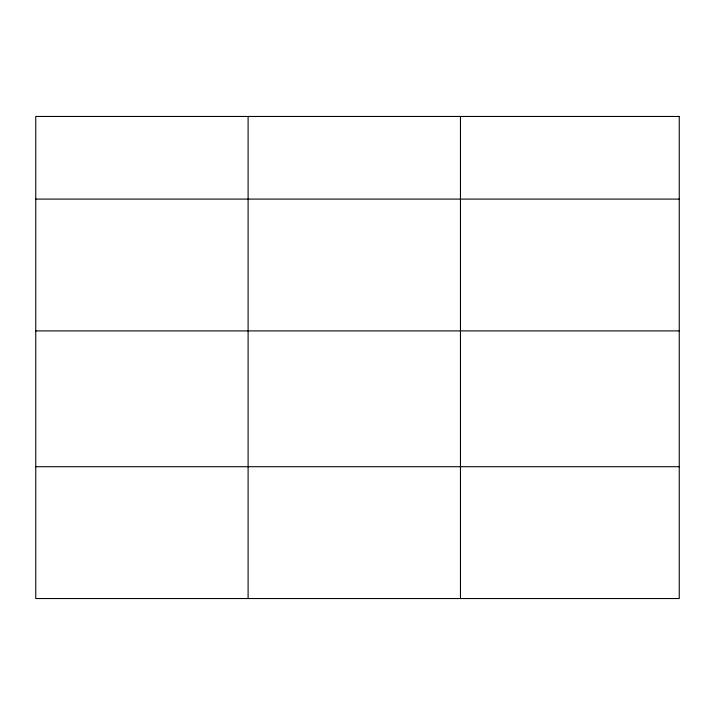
<?xml version="1.0" encoding="UTF-8"?>
<svg xmlns="http://www.w3.org/2000/svg" width="715" height="715" viewBox="0 0 715 715"><rect width="100%" height="100%" fill="white"/><g stroke="black" fill="none" stroke-linecap="round" stroke-linejoin="round"><path stroke-width="1.07" d="M35.75 199.092L679.25 199.092M35.75 330.911L679.25 330.911M35.75 466.716L679.25 466.716M460.46 116.465L460.46 598.535M248.105 116.465L248.105 598.535M679.25 116.465L35.75 116.465L35.75 598.535L679.25 598.535L679.25 116.465"/></g></svg>
